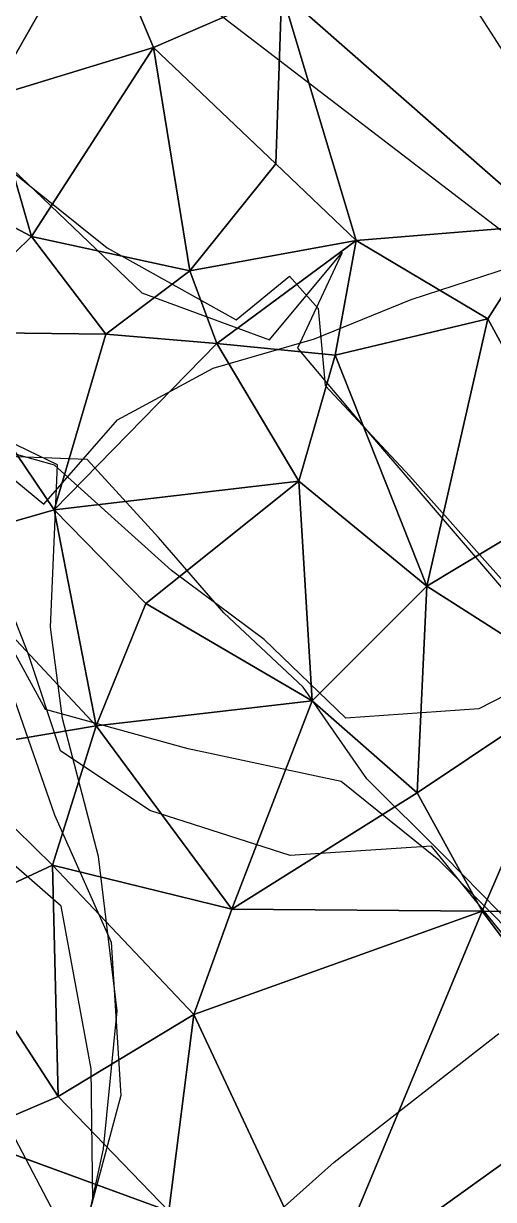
# Model space of a CAD drawing. Header units: metres. Extents: x -1474 to 1301, y -1635 to 1276.
# Drawn here: x -296 to -50, y -329 to 286 of the extents above; entities that cross this region are included whole.
import ezdxf

# ---------------------------------------------------------------- set-up
doc = ezdxf.new("R2010")
doc.units = ezdxf.units.M

msp = doc.modelspace()

# ---------------------------------------------------------------- linework, layer by layer
for p, q in [((-479, 510, -2500), (0, 143, -2500)), ((-258, 345, -2418), (-313, 248, -2386)), ((-313, 248, -2386), (-258, 345, -2418)), ((-258, 345, -2418), (-228, 274, -2416)), ((-228, 274, -2416), (-258, 345, -2418)), ((-161, 303, -2432), (-228, 274, -2416)), ((-228, 274, -2416), (-161, 303, -2432)), ((-161, 303, -2432), (-164, 213, -2426)), ((-164, 213, -2426), (-161, 303, -2432)), ((-161, 303, -2432), (-122, 173, -2448)), ((-161, 303, -2432), (-22, 181, -2452)), ((-122, 173, -2448), (-161, 303, -2432)), ((-22, 181, -2452), (-161, 303, -2432)), ((-28.804932, 246.42517, -2500), (-67.91748, 307.56567, -2500)), ((-228, 274, -2416), (-313, 248, -2386)), ((-313, 248, -2386), (-228, 274, -2416)), ((-228, 274, -2416), (-292, 175, -2408)), ((-292, 175, -2408), (-228, 274, -2416)), ((-228, 274, -2416), (-209, 157, -2426)), ((-228, 274, -2416), (-164, 213, -2426)), ((-209, 157, -2426), (-228, 274, -2416)), ((-164, 213, -2426), (-228, 274, -2416)), ((-353.5528, 250.28015, -2500), (-252.34967, 169.00671, -2500)), ((-313, 248, -2386), (-292, 175, -2408)), ((-292, 175, -2408), (-313, 248, -2386)), ((-394, 229, -2376), (-292, 175, -2408)), ((-292, 175, -2408), (-394, 229, -2376)), ((-324.0099, 231.32507, -2500), (-234.15881, 145.5011, -2500)), ((-164, 213, -2426), (-209, 157, -2426)), ((-209, 157, -2426), (-164, 213, -2426)), ((-164, 213, -2426), (-122, 173, -2448)), ((-122, 173, -2448), (-164, 213, -2426)), ((-122, 173, -2448), (-22, 181, -2452)), ((-22, 181, -2452), (-122, 173, -2448)), ((-22, 181, -2452), (-53, 132, -2444)), ((-53, 132, -2444), (-22, 181, -2452)), ((-292, 175, -2408), (-343, 125, -2386)), ((-343, 125, -2386), (-292, 175, -2408)), ((-292, 175, -2408), (-253, 124, -2422)), ((-292, 175, -2408), (-209, 157, -2426)), ((-253, 124, -2422), (-292, 175, -2408)), ((-209, 157, -2426), (-292, 175, -2408)), ((-122, 173, -2448), (-209, 157, -2426)), ((-209, 157, -2426), (-122, 173, -2448)), ((-122, 173, -2448), (-195, 119, -2414)), ((-195, 119, -2414), (-122, 173, -2448)), ((-122, 173, -2448), (-133, 113, -2432)), ((-133, 113, -2432), (-122, 173, -2448)), ((-122, 173, -2448), (-53, 132, -2444)), ((-53, 132, -2444), (-122, 173, -2448)), ((-252.34967, 169.00671, -2500), (-184.82056, 131.4469, -2500)), ((-167.37769, 121.02344, -2500), (-129.27637, 166.5625, -2500)), ((-129.27637, 166.5625, -2500), (-152.74695, 116.57251, -2500)), ((-209, 157, -2426), (-253, 124, -2422)), ((-253, 124, -2422), (-209, 157, -2426)), ((-209, 157, -2426), (-195, 119, -2414)), ((-195, 119, -2414), (-209, 157, -2426)), ((-184.82056, 131.4469, -2500), (-156.86865, 154.18262, -2500)), ((-156.86865, 154.18262, -2500), (-141.88843, 137.39807, -2500)), ((-93.149536, 142.0249, -2500), (-40.774414, 159.17798, -2500)), ((-234.15881, 145.5011, -2500), (-167.37769, 121.02344, -2500)), ((-143.81055, 121.534546, -2500), (-93.149536, 142.0249, -2500)), ((-141.88843, 137.39807, -2500), (-138.26355, 97.12378, -2500)), ((-53, 132, -2444), (-133, 113, -2432)), ((-133, 113, -2432), (-53, 132, -2444)), ((-53, 132, -2444), (-85, -8, -2442)), ((-85, -8, -2442), (-53, 132, -2444)), ((-53, 132, -2444), (-4, 41, -2428)), ((-4, 41, -2428), (-53, 132, -2444)), ((-343, 125, -2386), (-280, 32, -2386)), ((-253, 124, -2422), (-343, 125, -2386)), ((-343, 125, -2386), (-253, 124, -2422)), ((-280, 32, -2386), (-343, 125, -2386)), ((-253, 124, -2422), (-280, 32, -2386)), ((-280, 32, -2386), (-253, 124, -2422)), ((-195, 119, -2414), (-253, 124, -2422)), ((-253, 124, -2422), (-195, 119, -2414)), ((-195, 119, -2414), (-280, 32, -2386)), ((-280, 32, -2386), (-195, 119, -2414)), ((-196.87512, 106.08313, -2500), (-143.81055, 121.534546, -2500)), ((-195, 119, -2414), (-152, 47, -2426)), ((-195, 119, -2414), (-133, 113, -2432)), ((-152, 47, -2426), (-195, 119, -2414)), ((-133, 113, -2432), (-195, 119, -2414)), ((-152.74695, 116.57251, -2500), (-113.52515, 70.01184, -2500)), ((-133, 113, -2432), (-152, 47, -2426)), ((-152, 47, -2426), (-133, 113, -2432)), ((-133, 113, -2432), (-85, -8, -2442)), ((-85, -8, -2442), (-133, 113, -2432)), ((-246.95618, 79.162476, -2500), (-196.87512, 106.08313, -2500)), ((-138.26355, 97.12378, -2500), (-93.974, 49.694214, -2500)), ((-332.5725, 74.035645, -2500), (-285.53485, 34.895508, -2500)), ((-285.53485, 34.895508, -2500), (-246.95618, 79.162476, -2500)), ((-278.40204, 55.580933, -2500), (-309.57172, 70.58594, -2500)), ((-113.52515, 70.01184, -2500), (-30.415527, -26.878662, -2500)), ((-279.93365, 55.457153, -2500), (-316.7312, 65.64819, -2500)), ((-262.81262, 58.401123, -2500), (-304.55328, 59.96228, -2500)), ((-282.00122, -29.405518, -2500), (-278.40204, 55.580933, -2500)), ((-218.72937, 0.269165, -2500), (-279.93365, 55.457153, -2500)), ((-225.3805, 17.515747, -2500), (-262.81262, 58.401123, -2500)), ((-93.974, 49.694214, -2500), (-16.939697, -37.070435, -2500)), ((-280, 32, -2386), (-152, 47, -2426)), ((-152, 47, -2426), (-280, 32, -2386)), ((-152, 47, -2426), (-232, -17, -2366)), ((-232, -17, -2366), (-152, 47, -2426)), ((-152, 47, -2426), (-145, -68, -2426)), ((-152, 47, -2426), (-85, -8, -2442)), ((-145, -68, -2426), (-152, 47, -2426)), ((-85, -8, -2442), (-152, 47, -2426)), ((-4, 41, -2428), (-85, -8, -2442)), ((-85, -8, -2442), (-4, 41, -2428)), ((-280, 32, -2386), (-346, 13, -2386)), ((-346, 13, -2386), (-280, 32, -2386)), ((-280, 32, -2386), (-258, -81, -2366)), ((-280, 32, -2386), (-232, -17, -2366)), ((-258, -81, -2366), (-280, 32, -2386)), ((-232, -17, -2366), (-280, 32, -2386)), ((-346, 13, -2386), (-258, -81, -2366)), ((-258, -81, -2366), (-346, 13, -2386)), ((-191.21033, -21.829956, -2500), (-225.3805, 17.515747, -2500)), ((-170.18372, -35.89258, -2500), (-218.72937, 0.269165, -2500)), ((-293.6076, -43.156372, -2500), (-309.2727, -3.970825, -2500)), ((-85, -8, -2442), (-145, -68, -2426)), ((-145, -68, -2426), (-85, -8, -2442)), ((-85, -8, -2442), (-90, -116, -2444)), ((-90, -116, -2444), (-85, -8, -2442)), ((-85, -8, -2442), (-5, -59, -2444)), ((-5, -59, -2444), (-85, -8, -2442)), ((-232, -17, -2366), (-258, -81, -2366)), ((-258, -81, -2366), (-232, -17, -2366)), ((-232, -17, -2366), (-145, -68, -2426)), ((-145, -68, -2426), (-232, -17, -2366)), ((-149.69287, -60.85376, -2500), (-191.21033, -21.829956, -2500)), ((-275.63855, -77.23096, -2500), (-282.00122, -29.405518, -2500)), ((-284.607, -72.46802, -2500), (-304.64746, -35.696777, -2500)), ((-127.426025, -77.01672, -2500), (-170.18372, -35.89258, -2500)), ((-276.67242, -94.07471, -2500), (-293.6076, -43.156372, -2500)), ((-14.327515, -49.661743, -2500), (-57.73401, -72.13513, -2500)), ((-116.4187, -108.68787, -2500), (-149.69287, -60.85376, -2500)), ((-5, -59, -2444), (-90, -116, -2444)), ((-90, -116, -2444), (-5, -59, -2444)), ((-5, -59, -2444), (-56, -178, -2424)), ((-56, -178, -2424), (-5, -59, -2444)), ((-300.70245, -68.01282, -2500), (-279.83185, -127.662476, -2500)), ((-210.00183, -93.03967, -2500), (-284.607, -72.46802, -2500)), ((-145, -68, -2426), (-258, -81, -2366)), ((-258, -81, -2366), (-145, -68, -2426)), ((-145, -68, -2426), (-187, -177, -2444)), ((-187, -177, -2444), (-145, -68, -2426)), ((-145, -68, -2426), (-90, -116, -2444)), ((-90, -116, -2444), (-145, -68, -2426)), ((-57.73401, -72.13513, -2500), (-127.426025, -77.01672, -2500)), ((-256.79736, -149.41736, -2500), (-275.63855, -77.23096, -2500)), ((-341, -95, -2352), (-258, -81, -2366)), ((-258, -81, -2366), (-341, -95, -2352)), ((-258, -81, -2366), (-281, -154, -2376)), ((-281, -154, -2376), (-258, -81, -2366)), ((-258, -81, -2366), (-187, -177, -2444)), ((-187, -177, -2444), (-258, -81, -2366)), ((-341, -95, -2352), (-281, -154, -2376)), ((-281, -154, -2376), (-341, -95, -2352)), ((-230.06335, -125.2832, -2500), (-276.67242, -94.07471, -2500)), ((-129.80054, -110.233154, -2500), (-210.00183, -93.03967, -2500)), ((-78.76965, -151.25708, -2500), (-129.80054, -110.233154, -2500)), ((-75.86157, -149.08105, -2500), (-116.4187, -108.68787, -2500)), ((-90, -116, -2444), (-187, -177, -2444)), ((-187, -177, -2444), (-90, -116, -2444)), ((-90, -116, -2444), (-56, -178, -2424)), ((-56, -178, -2424), (-90, -116, -2444)), ((-279.83185, -127.662476, -2500), (-250.17181, -194.20679, -2500)), ((-156.51086, -148.91223, -2500), (-230.06335, -125.2832, -2500)), ((-276.44263, -175.44263, -2500), (-324.2218, -133.69629, -2500)), ((-82.64368, -144.06384, -2500), (-156.51086, -148.91223, -2500)), ((-31.983398, -206.46826, -2500), (-82.64368, -144.06384, -2500)), ((-247.06287, -230.12921, -2500), (-256.79736, -149.41736, -2500)), ((-35.430176, -195.06458, -2500), (-78.76965, -151.25708, -2500)), ((-37.55725, -188.14282, -2500), (-75.86157, -149.08105, -2500)), ((-281, -154, -2376), (-339, -181, -2376)), ((-339, -181, -2376), (-281, -154, -2376)), ((-281, -154, -2376), (-278, -275, -2448)), ((-281, -154, -2376), (-207, -232, -2426)), ((-278, -275, -2448), (-281, -154, -2376)), ((-281, -154, -2376), (-187, -177, -2444)), ((-207, -232, -2426), (-281, -154, -2376)), ((-187, -177, -2444), (-281, -154, -2376)), ((-260.67603, -260.55542, -2500), (-276.44263, -175.44263, -2500)), ((-187, -177, -2444), (-207, -232, -2426)), ((-207, -232, -2426), (-187, -177, -2444)), ((-56, -178, -2424), (-207, -232, -2426)), ((-207, -232, -2426), (-56, -178, -2424)), ((-56, -178, -2424), (-187, -177, -2444)), ((-187, -177, -2444), (-56, -178, -2424)), ((-56, -178, -2424), (-139, -377, -2442)), ((-139, -377, -2442), (-56, -178, -2424)), ((-56, -178, -2424), (12, -269, -2446)), ((-56, -178, -2424), (23, -179, -2442)), ((12, -269, -2446), (-56, -178, -2424)), ((23, -179, -2442), (-56, -178, -2424)), ((-339, -181, -2376), (-278, -275, -2448)), ((-278, -275, -2448), (-339, -181, -2376)), ((-250.17181, -194.20679, -2500), (-245.21112, -274.45404, -2500)), ((-207, -232, -2426), (-278, -275, -2448)), ((-278, -275, -2448), (-207, -232, -2426)), ((-254.28046, -302.33356, -2500), (-247.06287, -230.12921, -2500)), ((-207, -232, -2426), (-220, -335, -2442)), ((-220, -335, -2442), (-207, -232, -2426)), ((-207, -232, -2426), (-139, -377, -2442)), ((-139, -377, -2442), (-207, -232, -2426)), ((-133.46204, -309.2704, -2500), (-47.25403, -242.05652, -2500)), ((-259.73993, -329.93903, -2500), (-260.67603, -260.55542, -2500)), ((12, -269, -2446), (-139, -377, -2442)), ((-139, -377, -2442), (12, -269, -2446)), ((-278, -275, -2448), (-327, -296, -2428)), ((-327, -296, -2428), (-278, -275, -2448)), ((-312.44476, -274.5376, -2500), (-272.24036, -350.70062, -2500)), ((-278, -275, -2448), (-220, -335, -2442)), ((-220, -335, -2442), (-278, -275, -2448)), ((-245.21112, -274.45404, -2500), (-263.85938, -344.2177, -2500)), ((-220, -335, -2442), (-327, -296, -2428)), ((-327, -296, -2428), (-220, -335, -2442)), ((-265.0761, -352.1814, -2500), (-254.28046, -302.33356, -2500)), ((-205.4823, -373.5116, -2500), (-133.46204, -309.2704, -2500))]:
    msp.add_line(p, q)

doc.saveas('drawing.dxf')
